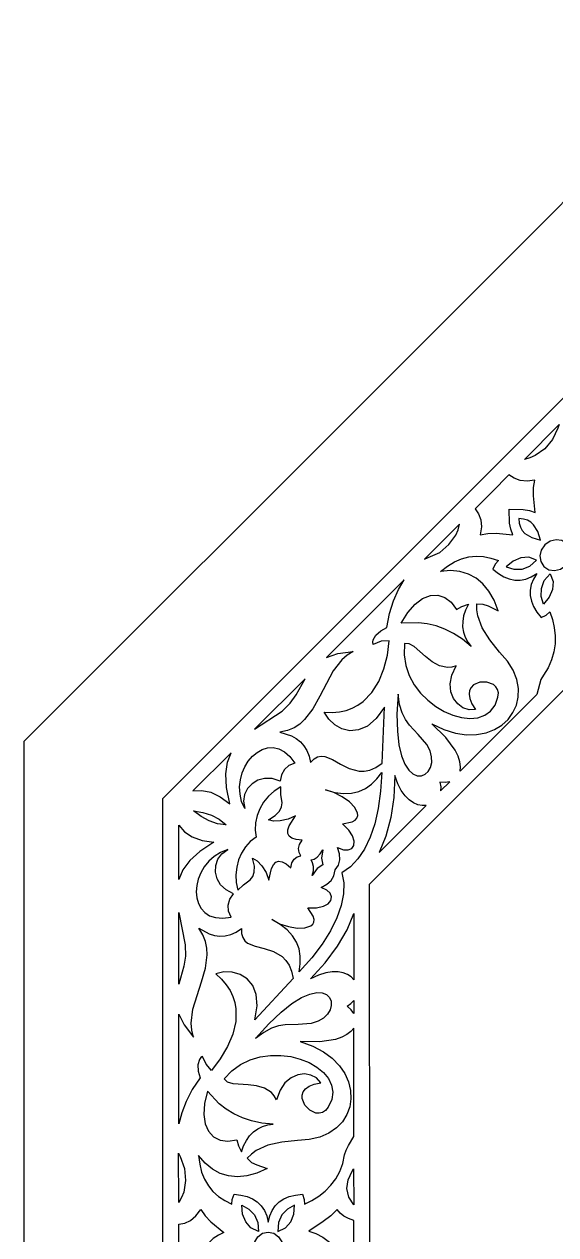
# Model space of a CAD drawing. Extents: x -530 to 530, y -528 to 532.
# Drawn here: x -530 to -299, y 7 to 532 of the extents above; entities that cross this region are included whole.
import ezdxf

# ---------------------------------------------------------------- set-up
doc = ezdxf.new("R2010")
doc.units = 0
doc.layers.add('PLAN_1', color=18, linetype='CONTINUOUS')

msp = doc.modelspace()

# ---------------------------------------------------------------- linework, layer by layer
at = {"layer": 'PLAN_1'}
for points in [[(-219.1, 531.5), (0.43, 531.5), (219.97, 531.5), (375.2, 376.27), (530.43, 221.03), (530.43, 1.5), (530.43, -218.03), (375.2, -373.26), (219.97, -528.5), (0.43, -528.5), (-219.1, -528.5), (-374.33, -373.26), (-529.57, -218.03), (-529.57, 1.5), (-529.57, 221.03), (-374.33, 376.27)], [(-469.51, -193.19), (-469.52, 1.5), (-469.52, 196.2), (-331.88, 333.88), (-194.23, 471.55), (0.44, 471.55), (195.1, 471.55), (332.78, 333.91), (470.47, 196.28), (470.47, 1.59), (470.48, -193.11), (332.83, -330.78), (195.18, -468.45), (0.52, -468.45), (-194.14, -468.45), (-331.83, -330.82)], [(-380, -156.09), (-380, 1.51), (-380.01, 159.12), (-157.15, 382.02), (158.02, 382.02), (380.95, 159.2), (380.96, -156.03), (269.53, -267.47), (158.1, -378.92), (0.52, -378.92), (-157.08, -378.92), (-268.55, -267.49)], [(-297.93, 358.19), (-298.54, 356.63), (-300.84, 351.69), (-304.17, 347.66), (-308.3, 344.72), (-310.59, 343.72), (-312.99, 343.07)], [(-319.57, 321.57), (-313.52, 321.4), (-310.8, 320.91), (-308.35, 320.03), (-309.07, 327.24), (-309, 330.89), (-308.44, 334.11), (-311.87, 333.63), (-314.88, 333.93), (-317.48, 334.88), (-319.69, 336.37), (-327.03, 329.02), (-334.37, 321.68), (-332.88, 319.48), (-331.93, 316.87), (-331.63, 313.86), (-332.11, 310.44), (-328.89, 311), (-325.24, 311.07), (-318.03, 310.34), (-318.92, 312.8), (-319.4, 315.52)], [(-356.19, 299.92), (-354.63, 300.53), (-349.69, 302.83), (-345.66, 306.17), (-342.72, 310.3), (-341.72, 312.59), (-341.07, 314.98)], [(-306.09, 308.08), (-307.24, 311.82), (-309.05, 314.79), (-310.26, 315.9), (-311.72, 316.74), (-313.44, 317.26), (-315.44, 317.44), (-315.26, 315.43), (-314.74, 313.71), (-313.91, 312.26), (-312.79, 311.05), (-309.83, 309.24)], [(-295.13, 297.12), (-293.56, 299.41), (-292.95, 301.96), (-293.31, 304.45), (-294.67, 306.58), (-296.81, 307.94), (-299.3, 308.31), (-301.84, 307.7), (-304.13, 306.13), (-305.7, 303.83), (-306.32, 301.29), (-305.95, 298.8), (-304.59, 296.66), (-302.45, 295.31), (-299.96, 294.94), (-297.42, 295.55)], [(-307.64, 293.63), (-309.09, 291.26), (-310.04, 288.88), (-310.5, 286.48), (-310.47, 284.09), (-309.98, 281.7), (-309.01, 279.33), (-307.58, 276.97), (-305.69, 274.65), (-303.58, 275.63), (-301.98, 277.05), (-300.86, 273.68), (-300.09, 270.23), (-299.7, 266.72), (-299.74, 263.19), (-300.23, 259.69), (-301.22, 256.24), (-302.73, 252.88), (-304.8, 249.66), (-305.83, 247.76), (-306.48, 245.61), (-307.59, 241.25), (-340.81, 208.02), (-340.65, 209.96), (-340.95, 212.13), (-341.72, 214.53), (-342.98, 217.1), (-347, 222.65), (-353.08, 228.54), (-347.89, 226.09), (-342.89, 224.55), (-338.14, 223.85), (-333.7, 223.92), (-329.62, 224.69), (-325.95, 226.1), (-322.75, 228.06), (-320.06, 230.52), (-317.95, 233.41), (-316.47, 236.65), (-315.67, 240.18), (-315.6, 243.92), (-316.32, 247.81), (-317.88, 251.77), (-320.34, 255.75), (-323.75, 259.66), (-327.97, 264.95), (-331.23, 270.2), (-333.22, 275.37), (-333.64, 277.94), (-333.64, 280.47), (-330.99, 280.4), (-328.69, 279.61), (-324.32, 277.57), (-326.15, 282.11), (-328.35, 285.98), (-330.94, 289.16), (-333.9, 291.65), (-337.23, 293.44), (-340.91, 294.53), (-344.95, 294.9), (-349.32, 294.56), (-346.34, 296.89), (-343.31, 298.7), (-340.24, 300), (-337.12, 300.81), (-333.96, 301.13), (-330.75, 300.98), (-327.51, 300.36), (-324.22, 299.3), (-325.64, 297.69), (-326.62, 295.58), (-324.29, 293.69), (-321.94, 292.26), (-319.57, 291.3), (-317.18, 290.8), (-314.79, 290.78), (-312.4, 291.24), (-310.01, 292.19)], [(-307.73, 299.49), (-311.13, 300.67), (-314.59, 300.48), (-317.91, 299.03), (-320.93, 296.48), (-317.53, 295.53), (-314.04, 295.61), (-310.69, 296.87)], [(-301.78, 293.54), (-300.6, 290.14), (-300.8, 286.69), (-302.24, 283.36), (-304.79, 280.34), (-305.74, 283.74), (-305.67, 287.23), (-304.4, 290.58)], [(-398.73, 257.31), (-393.8, 258.96), (-387.19, 259.89), (-389.81, 258.25), (-392.08, 256.26), (-395.83, 251.52), (-401.64, 240.48), (-404.59, 235.1), (-408.15, 230.4), (-410.29, 228.46), (-412.75, 226.86), (-415.58, 225.65), (-418.84, 224.91), (-413.91, 223.4), (-411.82, 222.25), (-410, 220.81), (-408.45, 219.07), (-407.2, 217.01), (-406.26, 214.63), (-405.64, 211.9), (-404.08, 213.45), (-402.52, 214.33), (-400.95, 214.64), (-399.37, 214.49), (-396.1, 213.16), (-392.61, 211.13), (-388.82, 209.17), (-384.61, 208.05), (-382.32, 208.06), (-379.89, 208.57), (-377.32, 209.68), (-374.58, 211.49), (-373.65, 235.76), (-377.23, 230.84), (-380.99, 227.63), (-384.81, 225.95), (-388.53, 225.6), (-392.02, 226.38), (-395.14, 228.11), (-397.74, 230.59), (-399.69, 233.63), (-396.29, 233.5), (-393.13, 233.76), (-390.21, 234.38), (-387.53, 235.35), (-385.08, 236.62), (-382.85, 238.19), (-379.03, 242.1), (-376.03, 246.89), (-373.81, 252.36), (-372.31, 258.32), (-371.49, 264.57), (-374.98, 264.36), (-378.45, 262.95), (-378.67, 263.88), (-378.52, 264.89), (-377.31, 266.96), (-375.2, 268.87), (-372.6, 270.33), (-371.44, 276.33), (-369.72, 281.8), (-367.56, 286.69), (-365.1, 290.95)], [(-336.08, 262.05), (-339.87, 265.21), (-343.66, 267.72), (-347.46, 269.63), (-351.27, 271), (-355.07, 271.88), (-358.86, 272.33), (-366.39, 272.14), (-363.51, 276.85), (-360.36, 280.41), (-357.06, 282.83), (-353.73, 284.11), (-350.49, 284.26), (-347.45, 283.3), (-344.74, 281.23), (-342.47, 278.07), (-340.03, 279.36), (-337.27, 280.33), (-338.49, 277.82), (-339.31, 275.34), (-339.73, 272.91), (-339.76, 270.54), (-339.4, 268.26), (-338.67, 266.08), (-337.56, 264)], [(-364.92, 263.29), (-365.09, 258.41), (-364.38, 253.78), (-362.88, 249.46), (-360.72, 245.49), (-358.02, 241.9), (-354.87, 238.75), (-351.4, 236.07), (-347.72, 233.9), (-343.95, 232.29), (-340.2, 231.27), (-336.58, 230.9), (-333.21, 231.22), (-330.19, 232.26), (-327.65, 234.06), (-325.7, 236.68), (-324.46, 240.15), (-324.28, 241.93), (-324.6, 243.42), (-325.34, 244.65), (-326.41, 245.6), (-329.21, 246.66), (-332.31, 246.6), (-335.04, 245.39), (-336.06, 244.36), (-336.72, 243.04), (-336.95, 241.42), (-336.66, 239.51), (-335.77, 237.3), (-334.19, 234.8), (-336.97, 234.69), (-339.6, 235.52), (-341.89, 237.17), (-343.69, 239.52), (-344.82, 242.46), (-345.12, 245.87), (-344.4, 249.63), (-342.51, 253.63), (-344.47, 253.11), (-346.34, 252.99), (-349.82, 253.74), (-352.98, 255.45), (-355.83, 257.69), (-360.78, 262.03), (-362.93, 263.26)], [(-429.81, 226.22), (-417.9, 234.11), (-414.45, 237.52), (-411.85, 241.08), (-407.91, 248.12)], [(-367.72, 241.38), (-368.17, 232.69), (-368.01, 225.41), (-367.31, 219.44), (-366.19, 214.7), (-364.74, 211.08), (-363.06, 208.5), (-361.25, 206.87), (-359.41, 206.1), (-357.63, 206.09), (-356.01, 206.75), (-354.66, 207.98), (-353.67, 209.71), (-353.14, 211.83), (-353.17, 214.25), (-353.86, 216.89), (-355.3, 219.65), (-358.99, 223.98), (-362.8, 228), (-364.51, 230.39), (-365.97, 233.28), (-367.07, 236.88)], [(-456.5, 199.53), (-452.72, 199.77), (-448.78, 198.93), (-444.72, 196.97), (-440.58, 193.89), (-442.03, 201.04), (-442.34, 206.98), (-441.62, 211.92), (-439.96, 216.07)], [(-434.1, 191.9), (-435.42, 195.01), (-436.14, 198.17), (-436.32, 201.31), (-435.99, 204.37), (-435.23, 207.29), (-434.07, 209.99), (-432.57, 212.43), (-430.79, 214.53), (-428.76, 216.23), (-426.56, 217.46), (-424.22, 218.17), (-421.81, 218.29), (-419.36, 217.76), (-416.94, 216.5), (-414.6, 214.47), (-412.39, 211.58), (-414.93, 210.55), (-416.9, 208.82), (-418.23, 206.52), (-418.8, 203.78), (-422.23, 204.84), (-425.48, 204.91), (-428.42, 204.13), (-430.92, 202.62), (-432.87, 200.51), (-434.14, 197.93), (-434.59, 195.02)], [(-392.01, 164.09), (-391.24, 159.68), (-391.35, 154.93), (-392.33, 149.88), (-394.2, 144.56), (-396.95, 139.01), (-400.58, 133.24), (-405.11, 127.29), (-410.52, 121.2), (-410.04, 124.68), (-410.05, 127.99), (-410.58, 131.11), (-411.68, 134.05), (-413.38, 136.79), (-415.7, 139.33), (-418.69, 141.67), (-422.38, 143.78), (-418.98, 142.01), (-415.19, 140.77), (-411.41, 140.15), (-408.04, 140.22), (-405.49, 141.05), (-404.65, 141.78), (-404.17, 142.73), (-404.1, 143.92), (-404.48, 145.34), (-406.82, 148.95), (-403, 148.96), (-400.04, 149.59), (-397.95, 150.69), (-396.76, 152.1), (-396.46, 153.65), (-397.07, 155.2), (-398.6, 156.59), (-401.06, 157.66), (-398.56, 159.08), (-396.68, 160.77), (-395.47, 162.82), (-394.99, 165.33), (-394.99, 165.33), (-394.99, 165.33), (-393.56, 167.43), (-392.96, 169.74), (-393.1, 172.27), (-393.86, 175.04), (-391.36, 174.06), (-389.3, 173.96), (-387.77, 174.62), (-386.89, 175.93), (-386.74, 177.77), (-387.44, 180.02), (-389.08, 182.56), (-391.78, 185.27), (-387.57, 186.17), (-386.29, 186.9), (-385.51, 187.79), (-385.18, 188.81), (-385.26, 189.92), (-386.47, 192.31), (-388.8, 194.74), (-391.92, 196.97), (-395.47, 198.78), (-399.13, 199.93), (-395.03, 198.82), (-391.26, 198.35), (-387.82, 198.51), (-384.68, 199.25), (-381.83, 200.55), (-379.24, 202.38), (-376.9, 204.71), (-374.78, 207.51), (-375.26, 199.38), (-376.26, 191.97), (-377.77, 185.32), (-379.76, 179.45), (-382.19, 174.37), (-385.06, 170.1), (-388.34, 166.67)], [(-375.87, 172.9), (-375.85, 172.92), (-355.57, 193.26), (-357.32, 193.21), (-359.15, 193.56), (-361.01, 194.36), (-362.85, 195.63), (-364.63, 197.41), (-366.3, 199.74), (-367.81, 202.64), (-369.13, 206.15), (-369.56, 196.72), (-370.85, 187.97), (-372.97, 180)], [(-423.82, 186.99), (-420.87, 188.85), (-419.07, 190.71), (-418.18, 192.57), (-417.95, 194.41), (-418.44, 197.99), (-418.53, 201.36), (-421.33, 199.46), (-423.8, 197.19), (-425.9, 194.62), (-427.57, 191.82), (-428.78, 188.83), (-429.47, 185.74), (-429.6, 182.59), (-429.11, 179.46), (-431.67, 177.59), (-433.8, 175.27), (-435.5, 172.6), (-436.76, 169.63), (-437.56, 166.46), (-437.89, 163.17), (-437.74, 159.81), (-437.12, 156.49), (-434.66, 158.81), (-431.79, 161), (-430.65, 162.46), (-429.97, 164.4), (-429.92, 166.99), (-430.69, 170.39), (-428.78, 169.25), (-426.72, 167.09), (-424.87, 164.2), (-423.59, 160.83), (-422.53, 165.9), (-421.7, 167.58), (-420.66, 168.65), (-419.4, 169.08), (-417.91, 168.85), (-416.17, 167.91), (-414.19, 166.25), (-413.64, 168.39), (-412.64, 169.96), (-411.34, 170.99), (-409.85, 171.48), (-409.85, 171.48), (-409.85, 171.48), (-409.85, 171.48), (-410.55, 172.88), (-410.75, 174.53), (-410.34, 176.35), (-409.22, 178.25), (-411.8, 178.48), (-413.69, 179.04), (-414.91, 179.93), (-415.49, 181.13), (-415.47, 182.62), (-414.87, 184.39), (-412.04, 188.73), (-415.32, 187.25), (-418.68, 186.51), (-421.66, 186.45)], [(-349.3, 199.55), (-345.35, 203.51), (-347.3, 203.22), (-349.56, 203.28), (-349.23, 201.35)], [(-442.07, 184.83), (-445.93, 185.32), (-449.54, 186.55), (-452.95, 188.42), (-456.21, 190.84), (-452.2, 190.21), (-448.51, 189.03), (-445.13, 187.25)], [(-462.66, 184.64), (-460.16, 181.79), (-456.78, 179.6), (-452.53, 178.11), (-447.42, 177.37), (-453.5, 173.33), (-457.92, 169.36), (-460.91, 165.35), (-462.66, 161.24)], [(-441.43, 174.19), (-444.57, 172.93), (-447.31, 171.2), (-449.65, 169.11), (-451.59, 166.71), (-453.11, 164.11), (-454.2, 161.38), (-454.86, 158.59), (-455.09, 155.85), (-454.86, 153.22), (-454.17, 150.78), (-453.02, 148.63), (-451.4, 146.84), (-449.29, 145.49), (-446.69, 144.66), (-443.6, 144.44), (-439.99, 144.92), (-441.06, 147.45), (-441.23, 150.07), (-440.54, 152.63), (-439.01, 154.97), (-442.19, 156.65), (-444.53, 158.89), (-446.06, 161.53), (-446.76, 164.37), (-446.65, 167.24), (-445.72, 169.95), (-443.98, 172.33)], [(-400.24, 167.5), (-400.24, 167.5), (-400.24, 167.5), (-400.24, 167.5), (-402.69, 165.89), (-404.88, 162.85), (-404.38, 164.97), (-404.35, 166.82), (-404.7, 168.37), (-405.38, 169.63), (-405.38, 169.63), (-405.38, 169.63), (-405.38, 169.63), (-405.38, 169.63), (-404.01, 170.04), (-402.66, 170.89), (-401.38, 172.22), (-400.23, 174.07), (-400.84, 170.37), (-400.24, 167.5)], [(-462.66, 146.9), (-459.82, 132.89), (-459.79, 128.04), (-460.47, 123.68), (-462.66, 115.92)], [(-386.83, 146.44), (-386.83, 146.42), (-386.86, 117.7), (-388.07, 118.97), (-389.61, 120.01), (-391.49, 120.76), (-393.69, 121.16), (-396.21, 121.16), (-399.03, 120.7), (-402.15, 119.72), (-405.56, 118.16), (-399.2, 125.14), (-393.93, 132.24), (-389.8, 139.38)], [(-462.66, 102.92), (-460.34, 98.27), (-456.33, 92.94), (-457.02, 95.96), (-457.22, 98.96), (-456.52, 104.97), (-452.83, 116.89), (-451.1, 122.78), (-450.3, 128.61), (-450.44, 131.5), (-451.05, 134.38), (-452.2, 137.23), (-453.98, 140.06), (-449.43, 137.64), (-447.13, 136.97), (-444.83, 136.7), (-442.5, 136.84), (-440.17, 137.41), (-437.82, 138.43), (-435.45, 139.92), (-435.43, 137.72), (-434.95, 136), (-434.07, 134.67), (-432.84, 133.66), (-429.59, 132.28), (-425.69, 131.26), (-421.62, 129.96), (-417.86, 127.77), (-416.24, 126.15), (-414.89, 124.07), (-413.85, 121.47), (-413.19, 118.25), (-429.69, 100.43), (-428.74, 106.44), (-429.14, 111.37), (-430.65, 115.26), (-433.03, 118.14), (-436.06, 120.06), (-439.48, 121.04), (-443.08, 121.12), (-446.6, 120.35), (-444.11, 118.03), (-442.06, 115.62), (-440.43, 113.11), (-439.22, 110.54), (-438.38, 107.9), (-437.91, 105.22), (-437.98, 99.75), (-439.25, 94.25), (-441.54, 88.8), (-444.69, 83.53), (-448.54, 78.53), (-450.86, 81.14), (-452.31, 84.6), (-453.13, 84.09), (-453.73, 83.28), (-454.34, 80.95), (-454.2, 78.12), (-453.39, 75.24), (-456.82, 70.17), (-459.46, 65.09), (-461.39, 60.11), (-462.66, 55.36)], [(-429.47, 92.26), (-423.65, 98.73), (-418.38, 103.76), (-413.67, 107.48), (-409.53, 110.05), (-405.95, 111.58), (-402.94, 112.21), (-400.5, 112.08), (-398.65, 111.33), (-397.39, 110.08), (-396.71, 108.47), (-396.63, 106.64), (-397.15, 104.72), (-398.27, 102.85), (-400.01, 101.15), (-402.36, 99.77), (-405.32, 98.84), (-411, 98.39), (-416.54, 98.24), (-419.43, 97.76), (-422.51, 96.75), (-425.83, 94.98)], [(-386.87, 108.81), (-386.88, 103.22), (-388.05, 104.8), (-389.7, 106.36), (-388.1, 107.49)], [(-423.93, 12.83), (-423.28, 15.52), (-422.26, 17.88), (-420.9, 19.89), (-419.19, 21.57), (-417.15, 22.91), (-414.79, 23.9), (-412.11, 24.56), (-409.13, 24.87), (-408.33, 22.68), (-408.2, 20.54), (-405.03, 22.13), (-402.04, 24.03), (-399.29, 26.24), (-396.82, 28.76), (-394.7, 31.59), (-392.95, 34.72), (-391.65, 38.17), (-390.84, 41.91), (-390.22, 43.98), (-389.16, 45.96), (-386.86, 49.82), (-386.86, 96.82), (-388.12, 95.34), (-389.87, 94.01), (-392.11, 92.86), (-394.81, 91.94), (-401.58, 90.85), (-410.05, 90.99), (-404.64, 89.04), (-400.02, 86.6), (-396.17, 83.74), (-393.08, 80.55), (-390.74, 77.12), (-389.13, 73.53), (-388.26, 69.87), (-388.1, 66.23), (-388.65, 62.7), (-389.89, 59.36), (-391.81, 56.3), (-394.41, 53.6), (-397.67, 51.36), (-401.58, 49.66), (-406.13, 48.59), (-411.3, 48.23), (-418.03, 47.48), (-424.04, 46.08), (-429.11, 43.82), (-431.22, 42.31), (-433.01, 40.52), (-431.09, 38.69), (-428.9, 37.63), (-424.37, 35.98), (-428.87, 34.05), (-433.16, 32.88), (-437.24, 32.47), (-441.1, 32.8), (-444.72, 33.88), (-448.09, 35.72), (-451.21, 38.31), (-454.06, 41.65), (-453.6, 37.89), (-452.74, 34.47), (-451.48, 31.37), (-449.85, 28.6), (-447.84, 26.13), (-445.47, 23.97), (-442.74, 22.11), (-439.66, 20.54), (-439.53, 22.68), (-438.73, 24.87), (-435.75, 24.56), (-433.07, 23.9), (-430.71, 22.91), (-428.67, 21.57), (-426.96, 19.89), (-425.6, 17.88), (-424.58, 15.52)], [(-442.98, 74.79), (-439.65, 78.36), (-435.88, 81.13), (-431.77, 83.12), (-427.43, 84.41), (-422.98, 85.03), (-418.53, 85.03), (-414.18, 84.48), (-410.04, 83.41), (-406.24, 81.88), (-402.87, 79.94), (-400.05, 77.64), (-397.88, 75.04), (-396.49, 72.17), (-395.97, 69.1), (-396.44, 65.87), (-398.01, 62.53), (-399.14, 61.15), (-400.43, 60.32), (-401.82, 59.97), (-403.24, 60.06), (-405.97, 61.29), (-408.12, 63.53), (-409.21, 66.31), (-409.19, 67.76), (-408.72, 69.16), (-407.75, 70.47), (-406.19, 71.62), (-404, 72.55), (-401.12, 73.2), (-403, 75.24), (-405.44, 76.51), (-408.23, 76.97), (-411.17, 76.58), (-414.04, 75.3), (-416.66, 73.1), (-418.82, 69.93), (-420.3, 65.76), (-421.33, 67.52), (-422.56, 68.93), (-425.56, 70.87), (-429, 71.88), (-432.6, 72.32), (-439.16, 72.75), (-441.56, 73.4)], [(-421.72, 55.27), (-426.63, 55.71), (-431.09, 56.62), (-435.13, 57.95), (-438.78, 59.68), (-442.09, 61.74), (-445.09, 64.1), (-450.28, 69.56), (-451.57, 64.19), (-451.86, 59.45), (-451.24, 55.41), (-449.79, 52.15), (-447.6, 49.75), (-444.78, 48.28), (-441.4, 47.83), (-437.56, 48.46), (-436.74, 45.82), (-435.48, 43.18), (-434.57, 45.83), (-433.39, 48.16), (-431.97, 50.17), (-430.32, 51.86), (-428.45, 53.22), (-426.39, 54.25), (-424.14, 54.93)], [(-462.7, 42.71), (-462.03, 41.18), (-460.17, 36.06), (-459.67, 30.84), (-460.52, 25.84), (-461.43, 23.52), (-462.66, 21.36)], [(-386.89, 20.36), (-389.03, 23.64), (-389.87, 27.31), (-389.38, 31.14), (-387.52, 34.89), (-386.94, 35.83)], [(-452.12, 1.5), (-447.71, -2.65), (-445.45, -4.23), (-443.09, -5.35), (-448.7, -9.93), (-451.23, -12.56), (-453.12, -15.23), (-455.2, -12.47), (-457.54, -10.55), (-460.05, -9.39), (-462.66, -8.88), (-462.66, 1.5), (-462.66, 11.89), (-460.05, 12.39), (-457.54, 13.56), (-455.2, 15.48), (-453.12, 18.24), (-451.23, 15.57), (-448.7, 12.94), (-443.09, 8.36), (-445.45, 7.24), (-447.72, 5.66)], [(-428.14, 8.74), (-431.38, 10.31), (-433.68, 12.89), (-435.01, 16.27), (-435.34, 20.21), (-432.27, 18.48), (-429.85, 15.95), (-428.37, 12.69)], [(-419.72, 8.75), (-416.48, 10.31), (-414.18, 12.89), (-412.85, 16.27), (-412.52, 20.21), (-415.59, 18.48), (-418.01, 15.95), (-419.49, 12.69)], [(-395.08, 1.51), (-397.38, -1.08), (-400.27, -3.27), (-403.37, -4.9), (-406.32, -5.83), (-400.08, -10.03), (-396.81, -12.58), (-394.06, -15.23), (-392.84, -13.74), (-391.15, -12.41), (-389.11, -11.32), (-386.86, -10.52), (-386.86, 1.51), (-386.86, 13.54), (-389.11, 14.33), (-391.15, 15.43), (-392.84, 16.75), (-394.06, 18.24), (-396.81, 15.6), (-400.08, 13.05), (-406.32, 8.84), (-403.37, 7.91), (-400.27, 6.28), (-397.38, 4.1)], [(-417.55, 1.51), (-418.06, -1.23), (-419.42, -3.46), (-421.45, -4.96), (-423.92, -5.51), (-426.39, -4.96), (-428.41, -3.46), (-429.77, -1.23), (-430.28, 1.51), (-429.77, 4.24), (-428.41, 6.47), (-426.39, 7.97), (-423.92, 8.52), (-421.45, 7.97), (-419.42, 6.47), (-418.06, 4.24)]]:
    msp.add_lwpolyline(points, close=True, dxfattribs=at)

doc.saveas('drawing.dxf')
